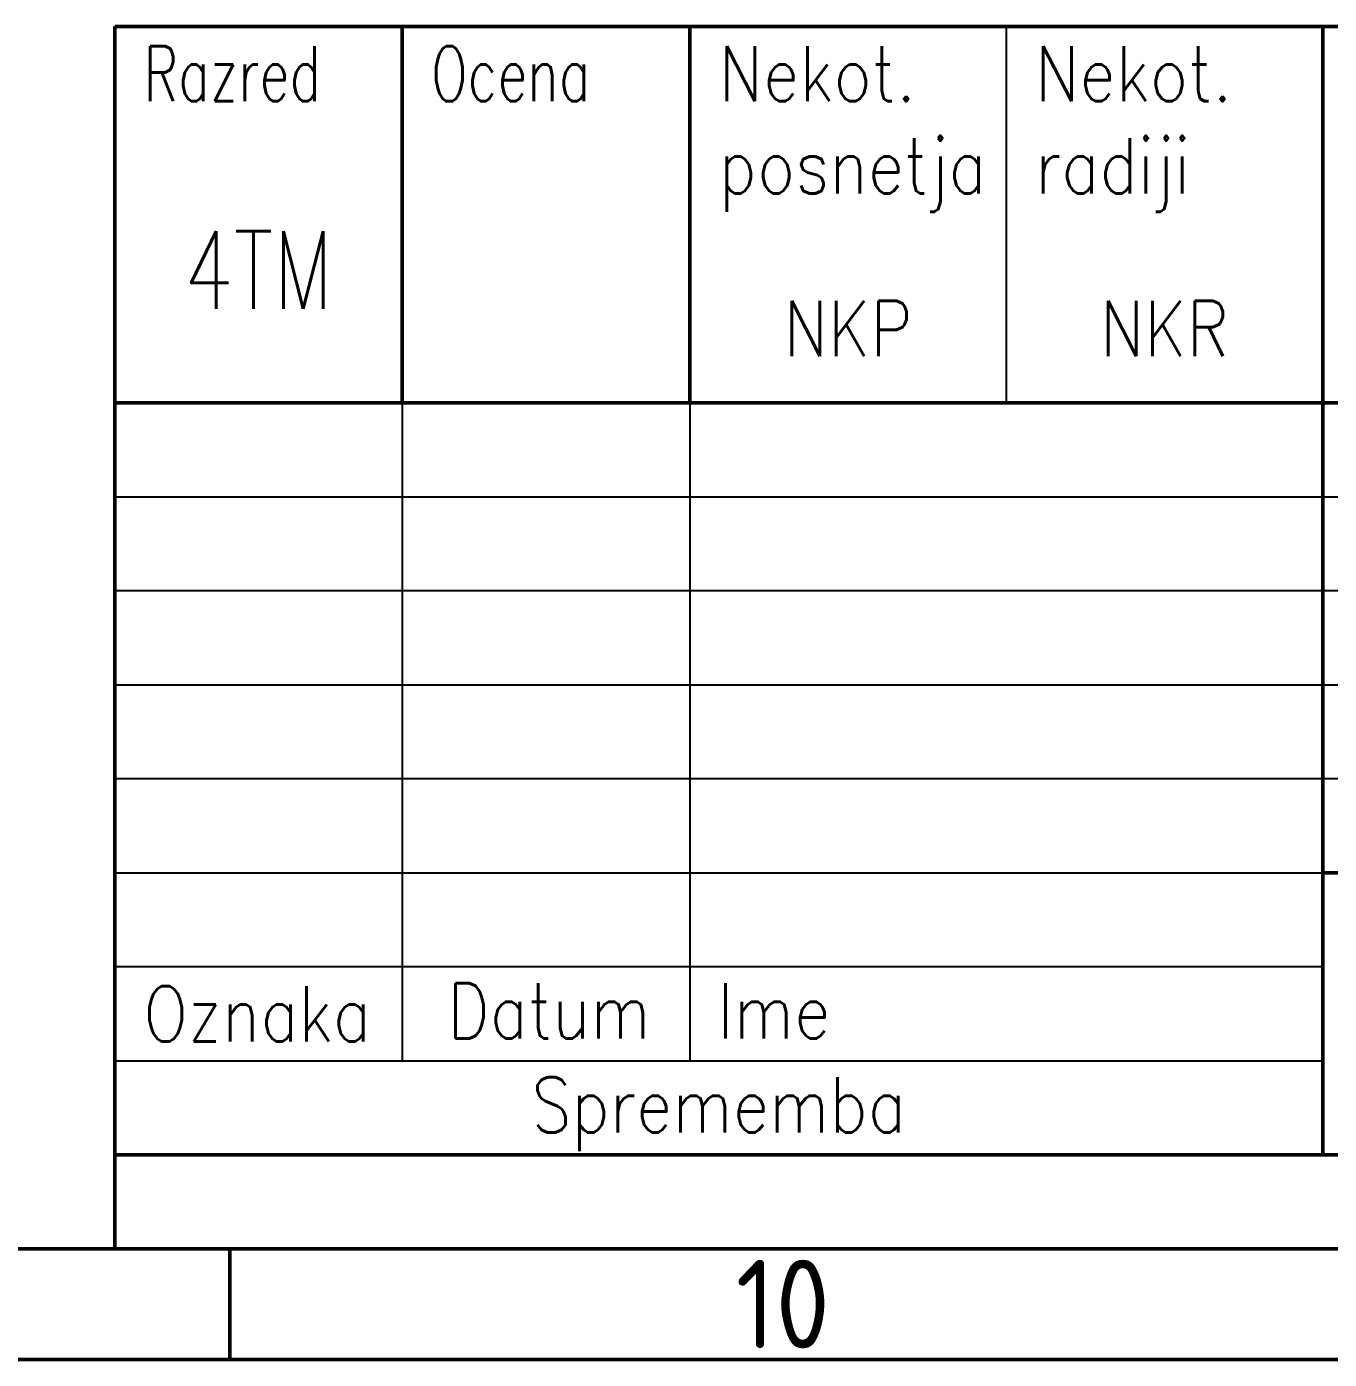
# Model space of a CAD drawing. Header units: millimetres. Extents: x 4633 to 6355, y 330 to 1560.
# Drawn here: x 5766.3 to 5942.9, y 330 to 510.8 of the extents above; entities that cross this region are included whole.
import ezdxf
from ezdxf.enums import TextEntityAlignment as Align

# ---------------------------------------------------------------- set-up
doc = ezdxf.new("R2010")
doc.units = ezdxf.units.MM
doc.header["$MEASUREMENT"] = 0
for name, color, linetype, lineweight in [('Crta_025', 5, 'Continuous', 25), ('Crta_035', 3, 'Continuous', 35), ('Crta_05', 1, 'Continuous', 50)]:
    doc.layers.add(name, color=color, linetype=linetype, lineweight=lineweight)
doc.layers.add('RAHM2', color=1, linetype='Continuous')
doc.styles.add('oznake', font='geniso.shx', dxfattribs={"height": 4})
doc.styles.add('TEHN_25', font='romans.shx', dxfattribs={"width": 0.85, "height": 2.5})
doc.styles.add('TEHN_35', font='romans.shx', dxfattribs={"width": 0.85, "height": 3.5})

msp = doc.modelspace()

# ---------------------------------------------------------------- linework, layer by layer
at = {"layer": 'Crta_025'}
for p, q in [((5899.1439, 510.76815), (5899.1439, 459.76815)), ((5817.2439, 459.76815), (5817.2439, 370.51815)), ((5856.2439, 459.76815), (5856.2439, 370.51815)), ((5778.2439, 447.01815), (6074.6439, 447.01815)), ((6074.6439, 434.26815), (5778.2439, 434.26815)), ((5778.2439, 421.51815), (6074.6439, 421.51815)), ((6074.6439, 408.76815), (5778.2439, 408.76815)), ((5778.2439, 396.01815), (5942.0439, 396.01815)), ((5942.0439, 383.26815), (5778.2439, 383.26815)), ((5778.2439, 370.51815), (5942.0439, 370.51815))]:
    msp.add_line(p, q, dxfattribs=at)
at = {"layer": 'Crta_05'}
for p, q in [((5778.2439, 510.76815), (5778.2439, 345.01815)), ((5778.2439, 510.76815), (6339.8439, 510.76815)), ((5817.2439, 510.76815), (5817.2439, 459.76815)), ((5856.2439, 510.76815), (5856.2439, 459.76815)), ((5942.0439, 510.76815), (5942.0439, 357.76815)), ((5778.2439, 459.76815), (6339.8439, 459.76815)), ((5942.0439, 396.01815), (6339.8439, 396.01815)), ((5778.2439, 357.76815), (6285.2439, 357.76815)), ((4647.8439, 345.01815), (6339.8439, 345.01815)), ((5793.8439, 345.01815), (5793.8439, 330.01815)), ((4632.8439, 330.01815), (6354.8439, 330.01815))]:
    msp.add_line(p, q, dxfattribs=at)

# ---------------------------------------------------------------- texts
at = {"layer": 'Crta_025', "style": 'TEHN_25'}
for s, width, p in [('Razred', 0.7, (5782.1439, 500.64315)), ('Ocena', 0.7, (5821.1439, 500.64315)), ('Oznaka', 0.85, (5782.1439, 373.14315))]:
    msp.add_text(s, height=7.5, dxfattribs=dict(at, width=width)).set_placement(p)
at = {"layer": 'Crta_025', "style": 'TEHN_25', "width": 0.85}
for s, p in [('Datum', (5837.14593, 373.51815)), ('Ime', (5867.6439, 373.51815)), ('Sprememba', (5860.1439, 360.76815))]:
    msp.add_text(s, height=7.5, dxfattribs=at).set_placement(p, align=Align.CENTER)
at = {"layer": 'Crta_025', "char_height": 7.5, "attachment_point": 1, "style": 'TEHN_25'}
for s, insert in [('Nekot.\\Pposnetja', (5860.1439, 508.14315)), ('Nekot.\\Pradiji', (5903.0439, 508.14315))]:
    msp.add_mtext_dynamic_manual_height_columns(s, width=14.3, gutter_width=17.5, heights=[0], dxfattribs=dict(at, insert=insert))
at = {"layer": 'Crta_035'}
for tag, text, height, style, width, p in [('4TM', '----', 10.5, 'TEHN_35', 0.75, (5797.7439, 472.51815)), ('NKP', '', 7.5, 'TEHN_25', 0.85, (5877.6939, 466.06815)), ('NKR', '', 7.5, 'TEHN_25', 0.85, (5920.5939, 466.06815))]:
    msp.add_attdef(tag, text=text, height=height, dxfattribs=dict(at, style=style, width=width)).set_placement(p, align=Align.CENTER)
at = {"layer": 'RAHM2', "insert": (5868.8439, 337.51815), "char_height": 12, "attachment_point": 5, "style": 'oznake'}
msp.add_mtext_dynamic_manual_height_columns('10', width=49.1380701, gutter_width=12.5, heights=[0], dxfattribs=at)

doc.saveas('drawing.dxf')
